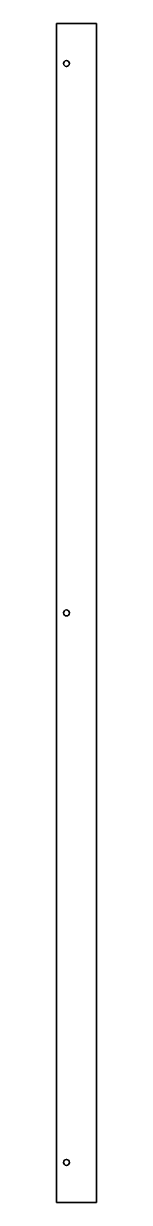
# Model space of a CAD drawing. Header units: millimetres. Extents: x 5 to 45, y -1185 to -5.
import ezdxf

# ---------------------------------------------------------------- set-up
doc = ezdxf.new("R2010")
doc.units = ezdxf.units.MM
doc.header["$MEASUREMENT"] = 0
doc.layers.add('Layer 1', color=7, linetype='Continuous', lineweight=0)

# ---------------------------------------------------------------- blocks, each defined once
blk = doc.blocks.new('Block_0')
at = {"layer": 'Layer 1', "color": 250, "lineweight": 35, "true_color": 0x1d1d1b}
blk.add_lwpolyline([(45, -1184.8), (5, -1184.8), (5, -4.8), (45, -4.8)], close=True, dxfattribs=at)
for centre in [(15, -44.8), (15, -594.8), (15, -1144.8)]:
    blk.add_circle(centre, 3, dxfattribs=at)

msp = doc.modelspace()

# ---------------------------------------------------------------- block references
at = {"layer": 'Layer 1'}
msp.add_blockref('Block_0', (0, 0), dxfattribs=at)

doc.saveas('drawing.dxf')
